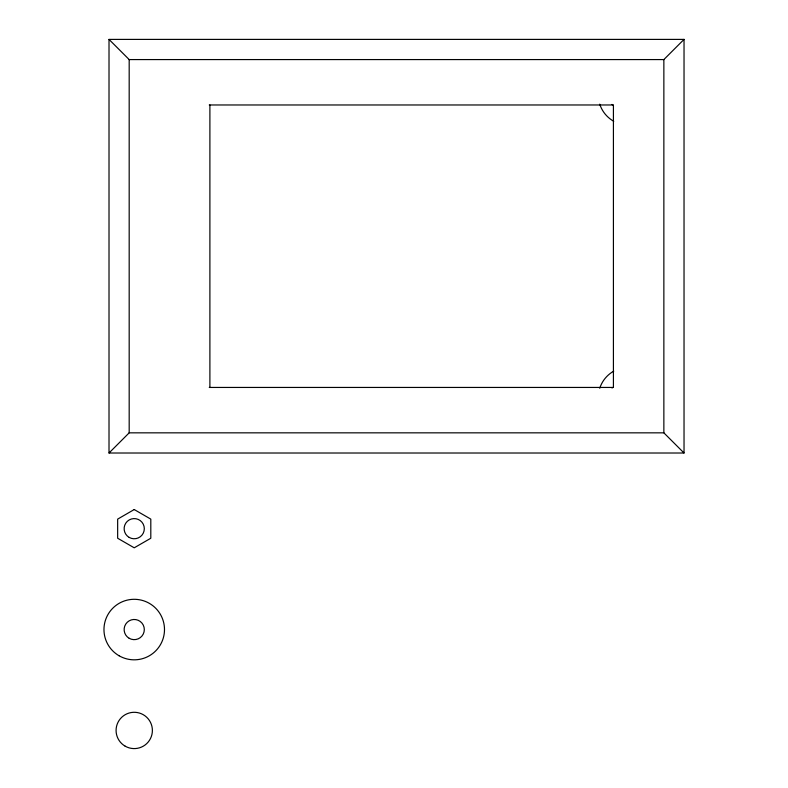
<?xml version="1.0" encoding="UTF-8"?>
<svg xmlns="http://www.w3.org/2000/svg" width="788" height="788" viewBox="0 0 788 788"><rect width="100%" height="100%" fill="white"/><g stroke="black" fill="none" stroke-linecap="round" stroke-linejoin="round"><path stroke-width="1.18" d="M109.059 452.962L129.183 432.839L663.86 432.839L683.984 452.962M109.059 39.449L129.183 59.573L663.86 59.573L683.984 39.449M611.98 387.962L612.887 387.44M209.263 104.971L613.419 104.971L613.419 387.44L209.263 387.44M611.98 104.449L612.887 104.971M663.86 59.573L663.86 432.839M209.894 104.971L209.894 387.44M129.183 59.573L129.183 432.839M613.744 121.283A30.269 30.269 0 0 1 599.747 104.164M599.747 388.257A30.269 30.269 0 0 1 613.744 371.138M134.226 509.54L117.658 519.115L117.658 538.243L134.226 547.808L150.803 538.243L150.803 519.115L134.226 509.54M684.033 39.4L109.01 39.4L109.01 453.011L684.033 453.011L684.033 39.4M129.183 537.416A10.086 10.086 0 0 0 144.312 528.679A10.086 10.086 0 0 0 129.183 519.942A10.086 10.086 0 0 0 129.183 537.416M119.096 655.774A30.269 30.269 0 0 0 164.495 629.563A30.269 30.269 0 0 0 119.096 603.352A30.269 30.269 0 0 0 119.096 655.774M129.183 638.3A10.086 10.086 0 0 0 144.312 629.563A10.086 10.086 0 0 0 129.183 620.826A10.086 10.086 0 0 0 129.183 638.3M125.154 746.167A18.163 18.163 0 0 0 152.389 730.437A18.163 18.163 0 0 0 125.154 714.716A18.163 18.163 0 0 0 125.154 746.167"/></g></svg>
